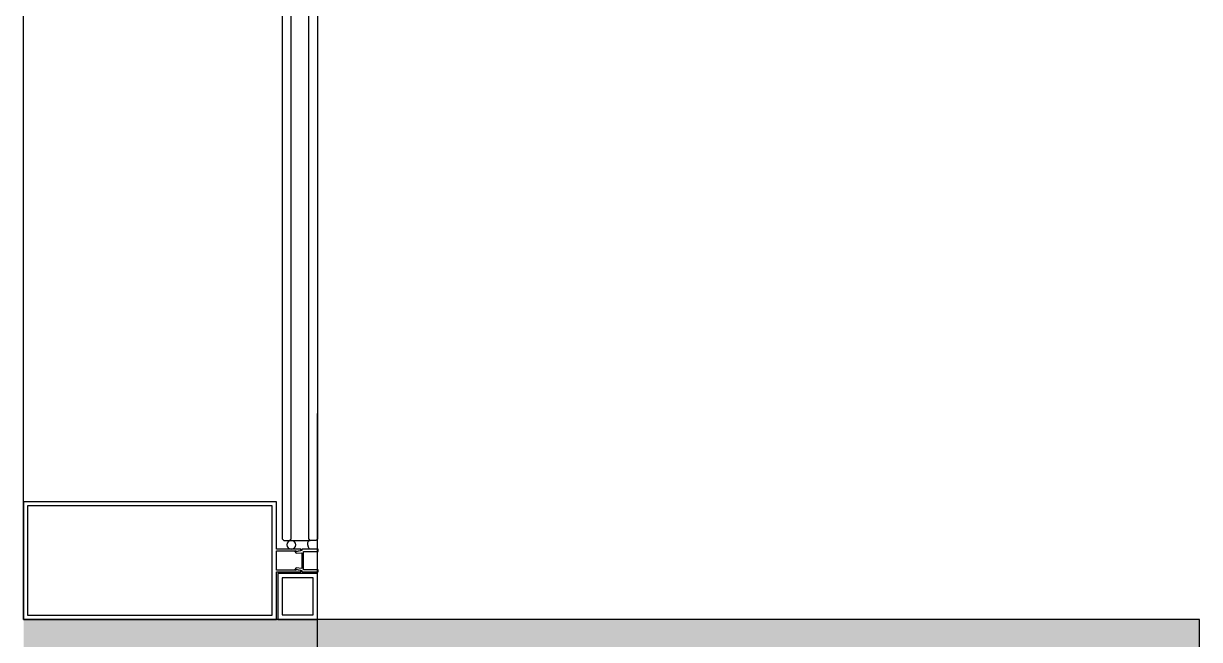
# Model space of a CAD drawing. Extents: x 1980812 to 2578970, y -669191 to 284498.
# Drawn here: x 2567868 to 2568668, y -256154 to -255735 of the extents above; entities that cross this region are included whole.
import ezdxf

# ---------------------------------------------------------------- set-up
doc = ezdxf.new("R2010")
doc.units = 0
doc.header["$LTSCALE"] = 1000
doc.header["$MEASUREMENT"] = 0
doc.linetypes.add('DOTE', pattern=[2.42, 2, -0.2, 0.02, -0.2])
for name, color, linetype in [('A-SECT-MCUT', 1, 'Continuous'), ('A-SECT-MCUT-FINE', 137, 'Continuous'), ('dote', 1, 'DOTE'), ('SPACE_HATCH', 8, 'Continuous'), ('WALL', 4, 'Continuous'), ('WINDOW', 2, 'Continuous'), ('空线', 3, 'Continuous')]:
    doc.layers.add(name, color=color, linetype=linetype)

# ---------------------------------------------------------------- blocks, each defined once
blk = doc.blocks.new('pm5')
at = {"layer": 'SPACE_HATCH'}
h = blk.add_hatch(color=256, dxfattribs=at)
h.dxf.hatch_style = 1
h.paths.add_polyline_path([(14577.72, -150), (0, -150), (0, 350), (-800, 350), (-800, 150), (-200, 150), (-200, -900), (50, -900), (50, -250), (2900, -250), (2900, -900), (3300, -900), (3300, -250), (10099.97, -250), (10099.97, -1350), (10599.97, -1350), (10599.97, -250), (14577.72, -250), (18500, -250), (18500, -1350), (19000, -1350), (19000, -250), (26200, -250), (26200, -900), (26600, -900), (26600, -250), (28850, -250), (28850, -900), (29100, -900), (29100, 150), (29700, 150), (29700, 350), (28900, 350), (28900, 350), (28900, 350), (28900, -150)])
at = {"layer": 'WALL'}
for p, q in [((-800, 150, 0), (-800, 350, 0)), ((-800, 350, 0), (0, 350, 0))]:
    blk.add_line(p, q, dxfattribs=at)
blk = doc.blocks.new('pou1')
at = {"layer": 'A-SECT-MCUT', "elevation": 0}
for points in [[(0, -3610), (0, -3650), (-135.61, -3650), (-172, -3650), (-172, -3617.75), (-188.7, -3617.75), (-188.7, -3616.86), (-185.23, -3616.03), (-184.66, -3616.55), (-172, -3616.55), (-172, -3610), (-172, -3603.45), (-184.66, -3603.45), (-185.23, -3603.97), (-188.7, -3603.14), (-188.7, -3602.25), (-172, -3602.25), (-172, -3570), (-135.61, -3570), (0, -3570)], [(-169, -3647.5), (-3, -3647.5), (-3, -3610), (-3, -3572.5), (-169, -3572.5)], [(-189.31, -3615.34), (-185.45, -3615), (-184.61, -3616.12), (-185.18, -3616.55), (-185.74, -3616.03), (-189.31, -3616.88), (-189.31, -3617.75), (-200.51, -3617.75), (-200.51, -3616.25), (-190.51, -3616.25), (-190.51, -3603.75), (-200.51, -3603.75), (-200.51, -3602.25), (-189.31, -3602.25), (-189.31, -3603.12), (-185.74, -3603.97), (-185.18, -3603.45), (-184.61, -3603.88), (-185.45, -3605), (-189.31, -3604.66)], [(-200, -3618.75), (-173, -3618.75), (-173, -3650), (-200, -3650)], [(-197, -3621.75), (-176, -3621.75), (-176, -3647), (-197, -3647)]]:
    blk.add_lwpolyline(points, close=True, dxfattribs=at)
at = {"layer": 'A-SECT-MCUT-FINE'}
for p, q in [((0, -3650, 0), (0, -1456.63, 0)), ((-181, -3596.3, 0), (-195, -3596.3, 0))]:
    blk.add_line(p, q, dxfattribs=at)
blk.add_circle((-182.17, -3599.28, 0), 2.98, dxfattribs=at)
blk.add_arc((-198.76, -3598.82, 0), 5.39, 320.56823, 27.91829, dxfattribs=at)
at = {"layer": 'WINDOW'}
for p, q in [((-200, -2914.7, 0), (-200, -3595.3, 0)), ((-194, -3595.3, 0), (-194, -2914.7, 0)), ((-182, -3595.3, 0), (-182, -2914.7, 0)), ((-176, -2914.7, 0), (-176, -3595.3, 0)), ((-200, -3595.3, 0), (-199, -3596.3, 0)), ((-199, -3596.3, 0), (-195, -3596.3, 0)), ((-195, -3596.3, 0), (-194, -3595.3, 0)), ((-181, -3596.3, 0), (-182, -3595.3, 0)), ((-177, -3596.3, 0), (-181, -3596.3, 0)), ((-176, -3595.3, 0), (-177, -3596.3, 0))]:
    blk.add_line(p, q, dxfattribs=at)

msp = doc.modelspace()

# ---------------------------------------------------------------- linework, layer by layer
at = {"layer": 'dote'}
msp.add_line((2568068.37, -317277.01, 0), (2568068.37, -256000.37, 0), dxfattribs=at)

# ---------------------------------------------------------------- block references
at = {"layer": '空线', "xscale": -1, "rotation": 359.9999999999997}
for name, p in [('pou1', (2567868.37, -252490.42, 0)), ('pm5', (2567868.37, -256490.42, 0))]:
    msp.add_blockref(name, p, dxfattribs=at)

doc.saveas('drawing.dxf')
